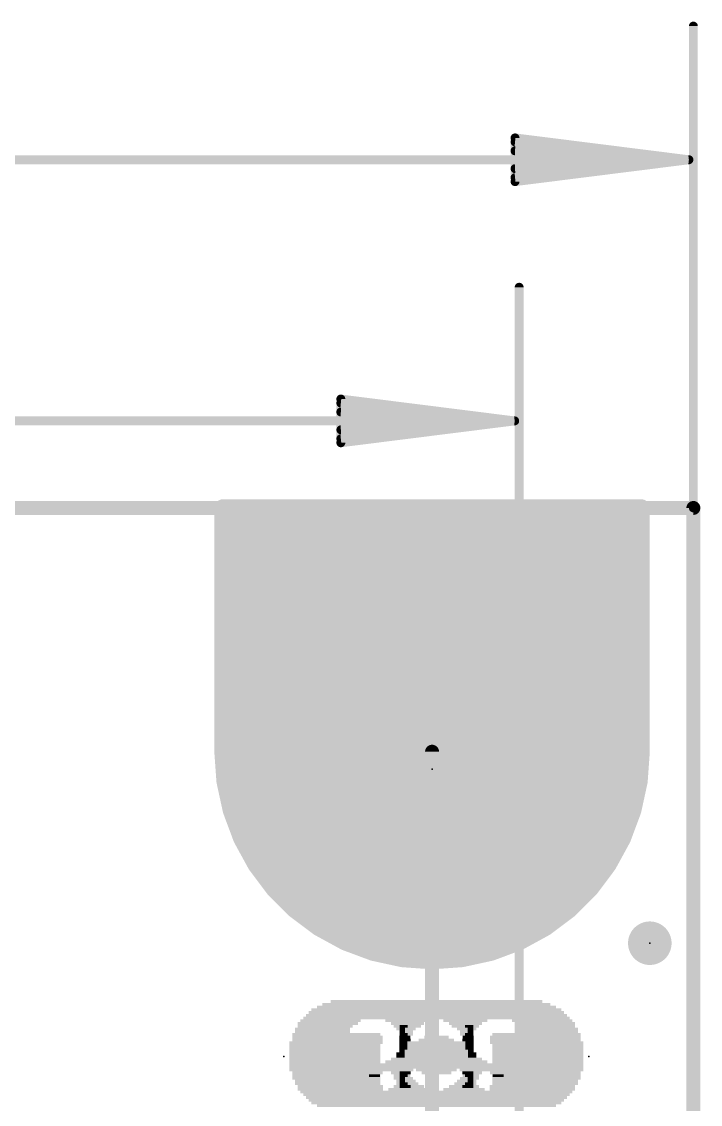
# Model space of a CAD drawing. Extents: x -23 to 93, y -71 to 33.
# Drawn here: x 28.31 to 38.2, y 16.7 to 32.49 of the extents above; entities that cross this region are included whole.
import ezdxf

# ---------------------------------------------------------------- set-up
doc = ezdxf.new("R2010")
doc.units = 0
for name, color, linetype in [('1', 12, 'CONTINUOUS'), ('16', 132, 'CONTINUOUS'), ('17', 110, 'CONTINUOUS'), ('20', 53, 'CONTINUOUS'), ('21', 41, 'CONTINUOUS'), ('22', 40, 'CONTINUOUS'), ('23', 53, 'CONTINUOUS'), ('24', 53, 'CONTINUOUS'), ('47', 253, 'CONTINUOUS')]:
    doc.layers.add(name, color=color, linetype=linetype)

# ---------------------------------------------------------------- blocks, each defined once
blk = doc.blocks.new('PIE')
at = {"const_width": 0.5}
blk.add_lwpolyline([(0, -0.25, 1), (0, 0.25, 1), (0, -0.25)], format="xyb", dxfattribs=at)
blk = doc.blocks.new('ROUNDP')
at = {"const_width": 0.5}
blk.add_lwpolyline([(0, -0.25, 1), (0, 0.25, 1), (0, -0.25)], format="xyb", dxfattribs=at)
blk = doc.blocks.new('RECT')
blk.add_solid([(-0.5, -0.5), (0.5, -0.5), (-0.5, 0.5), (0.5, 0.5)])

msp = doc.modelspace()

# ---------------------------------------------------------------- linework, layer by layer
at = {"layer": '1'}
for points, const_width in [([(38.1, 25.4), (0, 25.4)], 0.2032), ([(37.338, 25.4), (31.242, 25.4)], 0.254), ([(31.242, 25.4), (31.242, 21.844)], 0.254), ([(37.338, 21.844), (37.338, 25.4)], 0.254), ([(38.1, 0), (38.1, 25.4)], 0.2032), ([(31.242, 25.146), (37.338, 25.146)], 0.254), ([(31.242, 24.892), (37.338, 24.892)], 0.254), ([(31.242, 24.638), (37.338, 24.638)], 0.254), ([(31.242, 24.384), (37.338, 24.384)], 0.254), ([(31.242, 24.13), (37.338, 24.13)], 0.254), ([(31.242, 23.876), (37.338, 23.876)], 0.254), ([(31.242, 23.622), (37.338, 23.622)], 0.254), ([(31.242, 23.368), (37.338, 23.368)], 0.254), ([(31.242, 23.114), (37.338, 23.114)], 0.254), ([(31.242, 22.86), (37.338, 22.86)], 0.254), ([(31.242, 22.606), (37.338, 22.606)], 0.254), ([(31.242, 22.352), (37.338, 22.352)], 0.254), ([(31.242, 22.098), (37.338, 22.098)], 0.254), ([(31.242, 21.844), (31.273, 21.4102)], 0.254), ([(31.242, 21.844), (37.338, 21.844)], 0.254), ([(37.307, 21.4102), (37.338, 21.844)], 0.254), ([(34.29, 21.844), (34.29, 16.51)], 0.2032), ([(31.2602, 21.59), (37.3198, 21.59)], 0.254), ([(31.273, 21.4102), (31.3655, 20.9853)], 0.254), ([(37.2145, 20.9853), (37.307, 21.4102)], 0.254), ([(31.2892, 21.336), (37.2908, 21.336)], 0.254), ([(31.3444, 21.082), (37.2356, 21.082)], 0.254), ([(31.3655, 20.9853), (31.5174, 20.5778)], 0.254), ([(37.0626, 20.5778), (37.2145, 20.9853)], 0.254), ([(31.4241, 20.828), (37.1559, 20.828)], 0.254), ([(31.5174, 20.5778), (31.7259, 20.1961)], 0.254), ([(31.5195, 20.574), (37.0605, 20.574)], 0.254), ([(36.8541, 20.1961), (37.0626, 20.5778)], 0.254), ([(31.6582, 20.32), (36.9218, 20.32)], 0.254), ([(31.7259, 20.1961), (31.9865, 19.848)], 0.254), ([(36.5935, 19.848), (36.8541, 20.1961)], 0.254), ([(31.8233, 20.066), (36.7567, 20.066)], 0.254), ([(31.9865, 19.848), (32.294, 19.5405)], 0.254), ([(32.0225, 19.812), (36.5575, 19.812)], 0.254), ([(36.286, 19.5405), (36.5935, 19.848)], 0.254), ([(32.2765, 19.558), (36.3035, 19.558)], 0.254), ([(32.294, 19.5405), (32.6421, 19.2799)], 0.254), ([(35.9379, 19.2799), (36.286, 19.5405)], 0.254), ([(32.6099, 19.304), (35.9701, 19.304)], 0.254), ([(32.6421, 19.2799), (33.0238, 19.0714)], 0.254), ([(35.5562, 19.0714), (35.9379, 19.2799)], 0.254), ([(33.0238, 19.0714), (33.4313, 18.9195)], 0.254), ([(33.0813, 19.05), (35.4987, 19.05)], 0.254), ([(35.1487, 18.9195), (35.5562, 19.0714)], 0.254), ([(33.4313, 18.9195), (33.8562, 18.827)], 0.254), ([(34.7238, 18.827), (35.1487, 18.9195)], 0.254), ([(33.8562, 18.827), (34.29, 18.796)], 0.254), ([(34.29, 18.796), (34.7238, 18.827)], 0.254)]:
    msp.add_lwpolyline(points, dxfattribs=dict(at, const_width=const_width))
for points, const_width in [([(31.242, 25.4635, 1), (31.242, 25.3365)], 0.127), ([(31.3055, 25.4, 1), (31.1785, 25.4)], 0.127), ([(37.4015, 25.4, 1), (37.2745, 25.4)], 0.127), ([(37.338, 25.3365, 1), (37.338, 25.4635)], 0.127), ([(38.1508, 25.4, 1), (38.0492, 25.4)], 0.1016), ([(38.1, 25.3492, 1), (38.1, 25.4508)], 0.1016), ([(31.242, 25.2095, 1), (31.242, 25.0825)], 0.127), ([(37.338, 25.0825, 1), (37.338, 25.2095)], 0.127), ([(31.242, 24.9555, 1), (31.242, 24.8285)], 0.127), ([(37.338, 24.8285, 1), (37.338, 24.9555)], 0.127), ([(31.242, 24.7015, 1), (31.242, 24.5745)], 0.127), ([(37.338, 24.5745, 1), (37.338, 24.7015)], 0.127), ([(31.242, 24.4475, 1), (31.242, 24.3205)], 0.127), ([(37.338, 24.3205, 1), (37.338, 24.4475)], 0.127), ([(31.242, 24.1935, 1), (31.242, 24.0665)], 0.127), ([(37.338, 24.0665, 1), (37.338, 24.1935)], 0.127), ([(31.242, 23.9395, 1), (31.242, 23.8125)], 0.127), ([(37.338, 23.8125, 1), (37.338, 23.9395)], 0.127), ([(31.242, 23.6855, 1), (31.242, 23.5585)], 0.127), ([(37.338, 23.5585, 1), (37.338, 23.6855)], 0.127), ([(31.242, 23.4315, 1), (31.242, 23.3045)], 0.127), ([(37.338, 23.3045, 1), (37.338, 23.4315)], 0.127), ([(31.242, 23.1775, 1), (31.242, 23.0505)], 0.127), ([(37.338, 23.0505, 1), (37.338, 23.1775)], 0.127), ([(31.242, 22.9235, 1), (31.242, 22.7965)], 0.127), ([(37.338, 22.7965, 1), (37.338, 22.9235)], 0.127), ([(31.242, 22.6695, 1), (31.242, 22.5425)], 0.127), ([(37.338, 22.5425, 1), (37.338, 22.6695)], 0.127), ([(31.242, 22.4155, 1), (31.242, 22.2885)], 0.127), ([(37.338, 22.2885, 1), (37.338, 22.4155)], 0.127), ([(31.242, 22.1615, 1), (31.242, 22.0345)], 0.127), ([(37.338, 22.0345, 1), (37.338, 22.1615)], 0.127), ([(31.3053, 21.8485, 1), (31.1787, 21.8395)], 0.127), ([(31.242, 21.9075, 1), (31.242, 21.7805)], 0.127), ([(37.4013, 21.8395, 1), (37.2747, 21.8485)], 0.127), ([(37.338, 21.7805, 1), (37.338, 21.9075)], 0.127), ([(31.1785, 21.844, 1), (31.3055, 21.844)], 0.127), ([(34.3408, 21.844, 1), (34.2392, 21.844)], 0.1016), ([(37.2745, 21.844, 1), (37.4015, 21.844)], 0.127), ([(31.2602, 21.6535, 1), (31.2602, 21.5265)], 0.127), ([(37.3198, 21.5265, 1), (37.3198, 21.6535)], 0.127), ([(31.3351, 21.4237, 1), (31.211, 21.3967)], 0.127), ([(37.369, 21.3967, 1), (37.2449, 21.4237)], 0.127), ([(31.2097, 21.4057, 1), (31.3364, 21.4148)], 0.127), ([(31.2892, 21.3995, 1), (31.2892, 21.2725)], 0.127), ([(37.2436, 21.4148, 1), (37.3703, 21.4057)], 0.127), ([(37.2908, 21.2725, 1), (37.2908, 21.3995)], 0.127), ([(31.3444, 21.1455, 1), (31.3444, 21.0185)], 0.127), ([(37.2356, 21.0185, 1), (37.2356, 21.1455)], 0.127), ([(31.425, 21.0075, 1), (31.306, 20.9631)], 0.127), ([(31.3034, 20.9718, 1), (31.4275, 20.9988)], 0.127), ([(37.1525, 20.9988, 1), (37.2766, 20.9718)], 0.127), ([(37.274, 20.9631, 1), (37.155, 21.0075)], 0.127), ([(31.4241, 20.8915, 1), (31.4241, 20.7645)], 0.127), ([(37.1559, 20.7645, 1), (37.1559, 20.8915)], 0.127), ([(31.5732, 20.6082, 1), (31.4617, 20.5474)], 0.127), ([(31.5195, 20.6375, 1), (31.5195, 20.5105)], 0.127), ([(37.1183, 20.5474, 1), (37.0068, 20.6082)], 0.127), ([(37.0605, 20.5105, 1), (37.0605, 20.6375)], 0.127), ([(31.4579, 20.5556, 1), (31.5769, 20.6)], 0.127), ([(37.0031, 20.6, 1), (37.1221, 20.5556)], 0.127), ([(31.6582, 20.3835, 1), (31.6582, 20.2565)], 0.127), ([(36.9218, 20.2565, 1), (36.9218, 20.3835)], 0.127), ([(31.7767, 20.2342, 1), (31.675, 20.1581)], 0.127), ([(31.6701, 20.1657, 1), (31.7816, 20.2266)], 0.127), ([(36.7984, 20.2266, 1), (36.9099, 20.1657)], 0.127), ([(36.905, 20.1581, 1), (36.8033, 20.2342)], 0.127), ([(31.8233, 20.1295, 1), (31.8233, 20.0025)], 0.127), ([(36.7567, 20.0025, 1), (36.7567, 20.1295)], 0.127), ([(32.0314, 19.8929, 1), (31.9416, 19.8031)], 0.127), ([(31.9356, 19.8099, 1), (32.0373, 19.886)], 0.127), ([(32.0225, 19.8755, 1), (32.0225, 19.7485)], 0.127), ([(36.5427, 19.886, 1), (36.6444, 19.8099)], 0.127), ([(36.6384, 19.8031, 1), (36.5486, 19.8929)], 0.127), ([(36.5575, 19.7485, 1), (36.5575, 19.8755)], 0.127), ([(32.2765, 19.6215, 1), (32.2765, 19.4945)], 0.127), ([(32.332, 19.5913, 1), (32.2559, 19.4896)], 0.127), ([(32.2491, 19.4956, 1), (32.3389, 19.5854)], 0.127), ([(36.2411, 19.5854, 1), (36.3309, 19.4956)], 0.127), ([(36.3241, 19.4896, 1), (36.248, 19.5913)], 0.127), ([(36.3035, 19.4945, 1), (36.3035, 19.6215)], 0.127), ([(32.6099, 19.3675, 1), (32.6099, 19.2405)], 0.127), ([(35.9701, 19.2405, 1), (35.9701, 19.3675)], 0.127), ([(32.6726, 19.3356, 1), (32.6117, 19.2241)], 0.127), ([(32.6041, 19.229, 1), (32.6802, 19.3307)], 0.127), ([(35.8998, 19.3307, 1), (35.9759, 19.229)], 0.127), ([(35.9683, 19.2241, 1), (35.9074, 19.3356)], 0.127), ([(33.046, 19.1309, 1), (33.0016, 19.0119)], 0.127), ([(32.9934, 19.0157, 1), (33.0542, 19.1272)], 0.127), ([(33.0813, 19.1135, 1), (33.0813, 18.9865)], 0.127), ([(35.5258, 19.1272, 1), (35.5866, 19.0157)], 0.127), ([(35.4987, 18.9865, 1), (35.4987, 19.1135)], 0.127), ([(35.5784, 19.0119, 1), (35.534, 19.1309)], 0.127), ([(33.4448, 18.9815, 1), (33.4178, 18.8574)], 0.127), ([(33.4091, 18.86, 1), (33.4535, 18.979)], 0.127), ([(35.1265, 18.979, 1), (35.1709, 18.86)], 0.127), ([(35.1622, 18.8574, 1), (35.1352, 18.9815)], 0.127), ([(33.8608, 18.8904, 1), (33.8517, 18.7637)], 0.127), ([(33.8427, 18.765, 1), (33.8697, 18.8891)], 0.127), ([(34.2855, 18.8593, 1), (34.2945, 18.7327)], 0.127), ([(34.2855, 18.7327, 1), (34.2945, 18.8593)], 0.127), ([(34.7103, 18.8891, 1), (34.7373, 18.765)], 0.127), ([(34.7283, 18.7637, 1), (34.7192, 18.8904)], 0.127)]:
    msp.add_lwpolyline(points, format="xyb", dxfattribs=dict(at, const_width=const_width))
at = {"layer": '16'}
for points, const_width in [([(38.1, 25.4), (0, 25.4)], 0.2032), ([(37.338, 25.4), (31.242, 25.4)], 0.254), ([(31.242, 25.4), (31.242, 21.844)], 0.254), ([(37.338, 21.844), (37.338, 25.4)], 0.254), ([(38.1, 0), (38.1, 25.4)], 0.2032), ([(31.242, 25.146), (37.338, 25.146)], 0.254), ([(31.242, 24.892), (37.338, 24.892)], 0.254), ([(31.242, 24.638), (37.338, 24.638)], 0.254), ([(31.242, 24.384), (37.338, 24.384)], 0.254), ([(31.242, 24.13), (37.338, 24.13)], 0.254), ([(31.242, 23.876), (37.338, 23.876)], 0.254), ([(31.242, 23.622), (37.338, 23.622)], 0.254), ([(31.242, 23.368), (37.338, 23.368)], 0.254), ([(31.242, 23.114), (37.338, 23.114)], 0.254), ([(31.242, 22.86), (37.338, 22.86)], 0.254), ([(31.242, 22.606), (37.338, 22.606)], 0.254), ([(31.242, 22.352), (37.338, 22.352)], 0.254), ([(31.242, 22.098), (37.338, 22.098)], 0.254), ([(31.242, 21.844), (31.273, 21.4102)], 0.254), ([(31.242, 21.844), (37.338, 21.844)], 0.254), ([(37.307, 21.4102), (37.338, 21.844)], 0.254), ([(31.2602, 21.59), (37.3198, 21.59)], 0.254), ([(31.273, 21.4102), (31.3655, 20.9853)], 0.254), ([(37.2145, 20.9853), (37.307, 21.4102)], 0.254), ([(31.2892, 21.336), (37.2908, 21.336)], 0.254), ([(31.3444, 21.082), (37.2356, 21.082)], 0.254), ([(31.3655, 20.9853), (31.5174, 20.5778)], 0.254), ([(37.0626, 20.5778), (37.2145, 20.9853)], 0.254), ([(31.4241, 20.828), (37.1559, 20.828)], 0.254), ([(31.5174, 20.5778), (31.7259, 20.1961)], 0.254), ([(31.5195, 20.574), (37.0605, 20.574)], 0.254), ([(36.8541, 20.1961), (37.0626, 20.5778)], 0.254), ([(31.6582, 20.32), (36.9218, 20.32)], 0.254), ([(31.7259, 20.1961), (31.9865, 19.848)], 0.254), ([(36.5935, 19.848), (36.8541, 20.1961)], 0.254), ([(31.8233, 20.066), (36.7567, 20.066)], 0.254), ([(31.9865, 19.848), (32.294, 19.5405)], 0.254), ([(32.0225, 19.812), (36.5575, 19.812)], 0.254), ([(36.286, 19.5405), (36.5935, 19.848)], 0.254), ([(32.2765, 19.558), (36.3035, 19.558)], 0.254), ([(32.294, 19.5405), (32.6421, 19.2799)], 0.254), ([(35.9379, 19.2799), (36.286, 19.5405)], 0.254), ([(32.6099, 19.304), (35.9701, 19.304)], 0.254), ([(32.6421, 19.2799), (33.0238, 19.0714)], 0.254), ([(35.5562, 19.0714), (35.9379, 19.2799)], 0.254), ([(33.0238, 19.0714), (33.4313, 18.9195)], 0.254), ([(33.0813, 19.05), (35.4987, 19.05)], 0.254), ([(35.1487, 18.9195), (35.5562, 19.0714)], 0.254), ([(33.4313, 18.9195), (33.8562, 18.827)], 0.254), ([(34.7238, 18.827), (35.1487, 18.9195)], 0.254), ([(33.8562, 18.827), (34.29, 18.796)], 0.254), ([(34.29, 18.796), (34.7238, 18.827)], 0.254)]:
    msp.add_lwpolyline(points, dxfattribs=dict(at, const_width=const_width))
for points, const_width in [([(31.242, 25.4635, 1), (31.242, 25.3365)], 0.127), ([(31.3055, 25.4, 1), (31.1785, 25.4)], 0.127), ([(37.4015, 25.4, 1), (37.2745, 25.4)], 0.127), ([(37.338, 25.3365, 1), (37.338, 25.4635)], 0.127), ([(38.1508, 25.4, 1), (38.0492, 25.4)], 0.1016), ([(38.1, 25.3492, 1), (38.1, 25.4508)], 0.1016), ([(31.242, 25.2095, 1), (31.242, 25.0825)], 0.127), ([(37.338, 25.0825, 1), (37.338, 25.2095)], 0.127), ([(31.242, 24.9555, 1), (31.242, 24.8285)], 0.127), ([(37.338, 24.8285, 1), (37.338, 24.9555)], 0.127), ([(31.242, 24.7015, 1), (31.242, 24.5745)], 0.127), ([(37.338, 24.5745, 1), (37.338, 24.7015)], 0.127), ([(31.242, 24.4475, 1), (31.242, 24.3205)], 0.127), ([(37.338, 24.3205, 1), (37.338, 24.4475)], 0.127), ([(31.242, 24.1935, 1), (31.242, 24.0665)], 0.127), ([(37.338, 24.0665, 1), (37.338, 24.1935)], 0.127), ([(31.242, 23.9395, 1), (31.242, 23.8125)], 0.127), ([(37.338, 23.8125, 1), (37.338, 23.9395)], 0.127), ([(31.242, 23.6855, 1), (31.242, 23.5585)], 0.127), ([(37.338, 23.5585, 1), (37.338, 23.6855)], 0.127), ([(31.242, 23.4315, 1), (31.242, 23.3045)], 0.127), ([(37.338, 23.3045, 1), (37.338, 23.4315)], 0.127), ([(31.242, 23.1775, 1), (31.242, 23.0505)], 0.127), ([(37.338, 23.0505, 1), (37.338, 23.1775)], 0.127), ([(31.242, 22.9235, 1), (31.242, 22.7965)], 0.127), ([(37.338, 22.7965, 1), (37.338, 22.9235)], 0.127), ([(31.242, 22.6695, 1), (31.242, 22.5425)], 0.127), ([(37.338, 22.5425, 1), (37.338, 22.6695)], 0.127), ([(31.242, 22.4155, 1), (31.242, 22.2885)], 0.127), ([(37.338, 22.2885, 1), (37.338, 22.4155)], 0.127), ([(31.242, 22.1615, 1), (31.242, 22.0345)], 0.127), ([(37.338, 22.0345, 1), (37.338, 22.1615)], 0.127), ([(31.3053, 21.8485, 1), (31.1787, 21.8395)], 0.127), ([(31.242, 21.9075, 1), (31.242, 21.7805)], 0.127), ([(37.4013, 21.8395, 1), (37.2747, 21.8485)], 0.127), ([(37.338, 21.7805, 1), (37.338, 21.9075)], 0.127), ([(31.1785, 21.844, 1), (31.3055, 21.844)], 0.127), ([(37.2745, 21.844, 1), (37.4015, 21.844)], 0.127), ([(31.2602, 21.6535, 1), (31.2602, 21.5265)], 0.127), ([(37.3198, 21.5265, 1), (37.3198, 21.6535)], 0.127), ([(31.3351, 21.4237, 1), (31.211, 21.3967)], 0.127), ([(37.369, 21.3967, 1), (37.2449, 21.4237)], 0.127), ([(31.2097, 21.4057, 1), (31.3364, 21.4148)], 0.127), ([(31.2892, 21.3995, 1), (31.2892, 21.2725)], 0.127), ([(37.2436, 21.4148, 1), (37.3703, 21.4057)], 0.127), ([(37.2908, 21.2725, 1), (37.2908, 21.3995)], 0.127), ([(31.3444, 21.1455, 1), (31.3444, 21.0185)], 0.127), ([(37.2356, 21.0185, 1), (37.2356, 21.1455)], 0.127), ([(31.425, 21.0075, 1), (31.306, 20.9631)], 0.127), ([(31.3034, 20.9718, 1), (31.4275, 20.9988)], 0.127), ([(37.1525, 20.9988, 1), (37.2766, 20.9718)], 0.127), ([(37.274, 20.9631, 1), (37.155, 21.0075)], 0.127), ([(31.4241, 20.8915, 1), (31.4241, 20.7645)], 0.127), ([(37.1559, 20.7645, 1), (37.1559, 20.8915)], 0.127), ([(31.5732, 20.6082, 1), (31.4617, 20.5474)], 0.127), ([(31.5195, 20.6375, 1), (31.5195, 20.5105)], 0.127), ([(37.1183, 20.5474, 1), (37.0068, 20.6082)], 0.127), ([(37.0605, 20.5105, 1), (37.0605, 20.6375)], 0.127), ([(31.4579, 20.5556, 1), (31.5769, 20.6)], 0.127), ([(37.0031, 20.6, 1), (37.1221, 20.5556)], 0.127), ([(31.6582, 20.3835, 1), (31.6582, 20.2565)], 0.127), ([(36.9218, 20.2565, 1), (36.9218, 20.3835)], 0.127), ([(31.7767, 20.2342, 1), (31.675, 20.1581)], 0.127), ([(31.6701, 20.1657, 1), (31.7816, 20.2266)], 0.127), ([(36.7984, 20.2266, 1), (36.9099, 20.1657)], 0.127), ([(36.905, 20.1581, 1), (36.8033, 20.2342)], 0.127), ([(31.8233, 20.1295, 1), (31.8233, 20.0025)], 0.127), ([(36.7567, 20.0025, 1), (36.7567, 20.1295)], 0.127), ([(32.0314, 19.8929, 1), (31.9416, 19.8031)], 0.127), ([(31.9356, 19.8099, 1), (32.0373, 19.886)], 0.127), ([(32.0225, 19.8755, 1), (32.0225, 19.7485)], 0.127), ([(36.5427, 19.886, 1), (36.6444, 19.8099)], 0.127), ([(36.6384, 19.8031, 1), (36.5486, 19.8929)], 0.127), ([(36.5575, 19.7485, 1), (36.5575, 19.8755)], 0.127), ([(32.2765, 19.6215, 1), (32.2765, 19.4945)], 0.127), ([(32.332, 19.5913, 1), (32.2559, 19.4896)], 0.127), ([(32.2491, 19.4956, 1), (32.3389, 19.5854)], 0.127), ([(36.2411, 19.5854, 1), (36.3309, 19.4956)], 0.127), ([(36.3241, 19.4896, 1), (36.248, 19.5913)], 0.127), ([(36.3035, 19.4945, 1), (36.3035, 19.6215)], 0.127), ([(32.6099, 19.3675, 1), (32.6099, 19.2405)], 0.127), ([(35.9701, 19.2405, 1), (35.9701, 19.3675)], 0.127), ([(32.6726, 19.3356, 1), (32.6117, 19.2241)], 0.127), ([(32.6041, 19.229, 1), (32.6802, 19.3307)], 0.127), ([(35.8998, 19.3307, 1), (35.9759, 19.229)], 0.127), ([(35.9683, 19.2241, 1), (35.9074, 19.3356)], 0.127), ([(33.046, 19.1309, 1), (33.0016, 19.0119)], 0.127), ([(32.9934, 19.0157, 1), (33.0542, 19.1272)], 0.127), ([(33.0813, 19.1135, 1), (33.0813, 18.9865)], 0.127), ([(35.5258, 19.1272, 1), (35.5866, 19.0157)], 0.127), ([(35.4987, 18.9865, 1), (35.4987, 19.1135)], 0.127), ([(35.5784, 19.0119, 1), (35.534, 19.1309)], 0.127), ([(33.4448, 18.9815, 1), (33.4178, 18.8574)], 0.127), ([(33.4091, 18.86, 1), (33.4535, 18.979)], 0.127), ([(35.1265, 18.979, 1), (35.1709, 18.86)], 0.127), ([(35.1622, 18.8574, 1), (35.1352, 18.9815)], 0.127), ([(33.8608, 18.8904, 1), (33.8517, 18.7637)], 0.127), ([(33.8427, 18.765, 1), (33.8697, 18.8891)], 0.127), ([(34.2855, 18.8593, 1), (34.2945, 18.7327)], 0.127), ([(34.2855, 18.7327, 1), (34.2945, 18.8593)], 0.127), ([(34.7103, 18.8891, 1), (34.7373, 18.765)], 0.127), ([(34.7283, 18.7637, 1), (34.7192, 18.8904)], 0.127)]:
    msp.add_lwpolyline(points, format="xyb", dxfattribs=dict(at, const_width=const_width))
at = {"layer": '20', "const_width": 0.2032}
for points in [[(0, 25.4), (38.1, 25.4)], [(38.1, 25.4), (38.1, 0)]]:
    msp.add_lwpolyline(points, dxfattribs=at)
at = {"layer": '20', "const_width": 0.1016}
for points in [[(38.1508, 25.4, 1), (38.0492, 25.4)], [(38.1, 25.3492, 1), (38.1, 25.4508)]]:
    msp.add_lwpolyline(points, format="xyb", dxfattribs=at)
at = {"layer": '23'}
for p in [(34.29, 21.59), (37.465, 19.05), (36.576, 17.399)]:
    msp.add_point(p, dxfattribs=at)
at = {"layer": '24'}
for p in [(37.465, 19.05), (32.131, 17.399)]:
    msp.add_point(p, dxfattribs=at)
at = {"layer": '47', "const_width": 0.13}
for points in [[(38.1, 25.4), (38.1, 32.43)], [(38.035, 30.48), (35.5, 30.7992)], [(35.5, 30.7992), (35.5, 30.1608)], [(38.035, 30.48), (35.5, 30.74)], [(38.035, 30.48), (35.5, 30.61)], [(38.035, 30.48), (0.065, 30.48)], [(35.5, 30.1608), (38.035, 30.48)], [(35.5, 30.35), (38.035, 30.48)], [(35.5, 30.22), (38.035, 30.48)], [(35.56, 12.7), (35.56, 28.62)], [(35.495, 26.67), (32.96, 26.9892)], [(32.96, 26.9892), (32.96, 26.3508)], [(35.495, 26.67), (32.96, 26.93)], [(35.495, 26.67), (32.96, 26.8)], [(2.605, 26.67), (35.495, 26.67)], [(32.96, 26.3508), (35.495, 26.67)], [(32.96, 26.54), (35.495, 26.67)], [(32.96, 26.41), (35.495, 26.67)]]:
    msp.add_lwpolyline(points, dxfattribs=at)
at = {"layer": '47', "const_width": 0.065}
for points in [[(38.1325, 32.43, 1), (38.0675, 32.43)], [(35.5041, 30.8315, 1), (35.4959, 30.767)], [(35.5325, 30.7992, 1), (35.4675, 30.7992)], [(35.5033, 30.7723, 1), (35.4967, 30.7077)], [(35.5017, 30.6425, 1), (35.4983, 30.5775)], [(38.0391, 30.4478, 1), (38.0309, 30.5122)], [(38.0309, 30.4478, 1), (38.0391, 30.5122)], [(38.0383, 30.4477, 1), (38.0317, 30.5123)], [(38.0317, 30.4477, 1), (38.0383, 30.5123)], [(38.0333, 30.4475, 1), (38.0367, 30.5125)], [(38.0367, 30.4475, 1), (38.0333, 30.5125)], [(38.035, 30.4475, 1), (38.035, 30.5125)], [(35.4983, 30.3825, 1), (35.5017, 30.3175)], [(35.4967, 30.2523, 1), (35.5033, 30.1877)], [(35.4959, 30.193, 1), (35.5041, 30.1285)], [(35.4675, 30.1608, 1), (35.5325, 30.1608)], [(35.5925, 28.62, 1), (35.5275, 28.62)], [(32.9641, 27.0215, 1), (32.9559, 26.957)], [(32.9925, 26.9892, 1), (32.9275, 26.9892)], [(32.9633, 26.9623, 1), (32.9567, 26.8977)], [(32.9617, 26.8325, 1), (32.9583, 26.7675)], [(35.4991, 26.6378, 1), (35.4909, 26.7022)], [(35.4909, 26.6378, 1), (35.4991, 26.7022)], [(35.4983, 26.6377, 1), (35.4917, 26.7023)], [(35.4917, 26.6377, 1), (35.4983, 26.7023)], [(35.4933, 26.6375, 1), (35.4967, 26.7025)], [(35.4967, 26.6375, 1), (35.4933, 26.7025)], [(35.495, 26.6375, 1), (35.495, 26.7025)], [(32.9583, 26.5725, 1), (32.9617, 26.5075)], [(32.9567, 26.4423, 1), (32.9633, 26.3777)], [(32.9559, 26.383, 1), (32.9641, 26.3185)], [(32.9275, 26.3508, 1), (32.9925, 26.3508)], [(38.0675, 25.4, 1), (38.1325, 25.4)]]:
    msp.add_lwpolyline(points, format="xyb", dxfattribs=at)

# ---------------------------------------------------------------- block references
at = {"layer": '1', "xscale": 0.635, "yscale": 0.635}
msp.add_blockref('PIE', (37.465, 19.05), dxfattribs=at)
at = {"layer": '16', "xscale": 0.635, "yscale": 0.635}
msp.add_blockref('PIE', (37.465, 19.05), dxfattribs=at)
at = {"layer": '17', "xscale": 5.08, "yscale": 5.08, "rotation": 180}
msp.add_blockref('ROUNDP', (34.29, 21.844), dxfattribs=at)
msp.add_blockref('ROUNDP', (34.29, 21.844), dxfattribs=at)
at = {"layer": '21', "yscale": 0.04, "rotation": 180}
for p, xscale in [((34.356, 18.159), 3.32), ((34.356, 18.199), 3.08), ((34.356, 17.999), 3.8), ((34.356, 18.039), 3.72), ((34.356, 18.079), 3.64), ((34.356, 18.119), 3.48), ((32.696, 17.879), 0.72), ((32.696, 17.839), 0.72), ((32.736, 17.919), 0.72), ((34.356, 17.959), 3.88), ((33.936, 17.919), 0.32), ((33.896, 17.879), 0.24), ((33.876, 17.839), 0.12), ((34.776, 17.919), 0.64), ((34.776, 17.879), 0.48), ((34.776, 17.839), 0.4), ((35.896, 17.919), 0.88), ((35.936, 17.879), 0.88), ((35.976, 17.839), 0.8), ((32.896, 17.719), 1.28), ((32.896, 17.679), 1.28), ((32.676, 17.799), 0.76), ((32.676, 17.759), 0.76), ((33.856, 17.799), 0.08), ((33.856, 17.759), 0.08), ((33.876, 17.719), 0.12), ((33.876, 17.679), 0.12), ((34.276, 17.679), 0.2), ((34.796, 17.799), 0.28), ((34.796, 17.759), 0.2), ((34.796, 17.719), 0.2), ((34.816, 17.679), 0.16), ((35.256, 17.679), 0.24), ((36.016, 17.799), 0.8), ((36.016, 17.759), 0.8), ((36.036, 17.679), 0.84), ((36.056, 17.719), 0.8), ((32.876, 17.599), 1.32), ((32.876, 17.559), 1.32), ((32.876, 17.519), 1.32), ((32.896, 17.639), 1.28), ((33.896, 17.639), 0.16), ((34.156, 17.599), 0.68), ((34.176, 17.559), 0.72), ((34.176, 17.519), 0.72), ((34.276, 17.639), 0.36), ((34.816, 17.639), 0.16), ((34.836, 17.599), 0.12), ((34.836, 17.559), 0.12), ((34.836, 17.519), 0.12), ((35.276, 17.639), 0.28), ((35.296, 17.599), 0.32), ((35.836, 17.559), 1.32), ((35.876, 17.519), 1.24), ((36.036, 17.599), 0.92), ((36.036, 17.639), 0.84), ((32.876, 17.479), 1.32), ((32.876, 17.439), 1.32), ((32.876, 17.399), 1.32), ((32.876, 17.359), 1.32), ((34.176, 17.479), 0.72), ((34.176, 17.439), 0.72), ((34.176, 17.399), 0.72), ((34.176, 17.359), 0.72), ((34.856, 17.479), 0.08), ((34.876, 17.439), 0.12), ((34.876, 17.399), 0.12), ((34.916, 17.359), 0.2), ((35.956, 17.479), 1.08), ((36.016, 17.399), 0.96), ((36.036, 17.359), 0.92), ((32.876, 17.319), 1.32), ((32.876, 17.279), 1.32), ((32.876, 17.239), 1.32), ((32.876, 17.199), 1.32), ((34.176, 17.319), 0.72), ((34.176, 17.279), 0.72), ((34.156, 17.239), 0.68), ((33.916, 17.199), 0.2), ((34.256, 17.199), 0.4), ((35.016, 17.279), 0.48), ((35.056, 17.239), 0.56), ((35.076, 17.199), 0.6), ((34.956, 17.319), 0.28), ((36.056, 17.319), 0.88), ((36.056, 17.279), 0.88), ((36.056, 17.239), 0.88), ((36.056, 17.199), 0.88), ((32.896, 17.159), 1.28), ((32.896, 17.119), 1.28), ((32.896, 17.079), 1.28), ((33.896, 17.159), 0.16), ((33.876, 17.119), 0.12), ((33.856, 17.079), 0.08), ((34.276, 17.159), 0.28), ((34.836, 17.079), 0.28), ((34.876, 17.159), 0.28), ((34.856, 17.119), 0.24), ((35.256, 17.159), 0.24), ((35.256, 17.119), 0.16), ((36.036, 17.159), 0.84), ((36.036, 17.119), 0.84), ((36.036, 17.079), 0.84), ((32.916, 17.039), 1.24), ((32.916, 16.999), 1.24), ((32.956, 16.959), 1.24), ((32.956, 16.919), 1.24), ((33.916, 16.919), 0.28), ((33.856, 17.039), 0.08), ((33.876, 16.999), 0.12), ((33.896, 16.959), 0.16), ((34.756, 16.919), 0.6), ((34.756, 16.959), 0.44), ((34.776, 16.999), 0.32), ((34.796, 17.039), 0.28), ((35.936, 16.919), 0.88), ((35.956, 16.959), 0.84), ((35.996, 17.039), 0.84), ((35.996, 16.999), 0.84), ((33.276, 16.879), 1.8), ((34.356, 16.839), 3.88), ((34.356, 16.799), 3.8), ((34.356, 16.759), 3.72), ((34.756, 16.879), 0.84), ((35.856, 16.879), 0.96), ((34.356, 16.719), 3.64), ((34.356, 16.679), 3.48)]:
    msp.add_blockref('RECT', p, dxfattribs=dict(at, xscale=xscale))
msp.add_blockref('RECT', (35.996, 17.439), dxfattribs=at)
at = {"layer": '22', "yscale": 0.04}
for p, xscale in [((34.351, 18.159), 3.32), ((34.351, 18.199), 3.08), ((34.351, 17.999), 3.8), ((34.351, 18.039), 3.72), ((34.351, 18.079), 3.64), ((34.351, 18.119), 3.48), ((32.771, 17.879), 0.88), ((32.731, 17.839), 0.8), ((32.811, 17.919), 0.88), ((34.351, 17.959), 3.88), ((33.931, 17.919), 0.64), ((33.931, 17.879), 0.48), ((33.931, 17.839), 0.4), ((34.771, 17.919), 0.32), ((34.811, 17.879), 0.24), ((34.831, 17.839), 0.12), ((35.971, 17.919), 0.72), ((36.011, 17.879), 0.72), ((36.011, 17.839), 0.72), ((32.651, 17.719), 0.8), ((32.671, 17.679), 0.84), ((32.691, 17.799), 0.8), ((32.691, 17.759), 0.8), ((33.451, 17.679), 0.24), ((33.911, 17.799), 0.28), ((33.911, 17.759), 0.2), ((33.911, 17.719), 0.2), ((33.891, 17.679), 0.16), ((34.431, 17.679), 0.2), ((34.831, 17.719), 0.12), ((34.831, 17.679), 0.12), ((34.851, 17.799), 0.08), ((34.851, 17.759), 0.08), ((35.811, 17.719), 1.28), ((35.811, 17.679), 1.28), ((36.031, 17.799), 0.76), ((36.031, 17.759), 0.76), ((32.671, 17.599), 0.92), ((32.871, 17.559), 1.32), ((32.831, 17.519), 1.24), ((32.671, 17.639), 0.84), ((33.411, 17.599), 0.32), ((33.431, 17.639), 0.28), ((33.891, 17.639), 0.16), ((33.871, 17.599), 0.12), ((33.871, 17.559), 0.12), ((33.871, 17.519), 0.12), ((34.531, 17.559), 0.72), ((34.531, 17.519), 0.72), ((34.551, 17.599), 0.68), ((34.431, 17.639), 0.36), ((34.811, 17.639), 0.16), ((35.811, 17.639), 1.28), ((35.831, 17.599), 1.32), ((35.831, 17.559), 1.32), ((35.831, 17.519), 1.32), ((32.751, 17.479), 1.08), ((32.691, 17.399), 0.96), ((32.671, 17.359), 0.92), ((33.791, 17.359), 0.2), ((33.831, 17.439), 0.12), ((33.831, 17.399), 0.12), ((33.851, 17.479), 0.08), ((34.531, 17.479), 0.72), ((34.531, 17.439), 0.72), ((34.531, 17.399), 0.72), ((34.531, 17.359), 0.72), ((35.831, 17.479), 1.32), ((35.831, 17.439), 1.32), ((35.831, 17.399), 1.32), ((35.831, 17.359), 1.32), ((32.651, 17.319), 0.88), ((32.651, 17.279), 0.88), ((32.651, 17.239), 0.88), ((32.651, 17.199), 0.88), ((33.631, 17.199), 0.6), ((33.651, 17.239), 0.56), ((33.691, 17.279), 0.48), ((33.751, 17.319), 0.28), ((34.531, 17.319), 0.72), ((34.531, 17.279), 0.72), ((34.551, 17.239), 0.68), ((34.451, 17.199), 0.4), ((34.791, 17.199), 0.2), ((35.831, 17.319), 1.32), ((35.831, 17.279), 1.32), ((35.831, 17.239), 1.32), ((35.831, 17.199), 1.32), ((32.671, 17.159), 0.84), ((32.671, 17.119), 0.84), ((32.671, 17.079), 0.84), ((33.451, 17.159), 0.24), ((33.451, 17.119), 0.16), ((33.831, 17.159), 0.28), ((33.851, 17.119), 0.24), ((33.871, 17.079), 0.28), ((34.431, 17.159), 0.28), ((34.811, 17.159), 0.16), ((34.831, 17.119), 0.12), ((34.851, 17.079), 0.08), ((35.811, 17.159), 1.28), ((35.811, 17.119), 1.28), ((35.811, 17.079), 1.28), ((32.711, 17.039), 0.84), ((32.711, 16.999), 0.84), ((32.751, 16.959), 0.84), ((32.771, 16.919), 0.88), ((33.951, 16.919), 0.6), ((33.951, 16.959), 0.44), ((33.911, 17.039), 0.28), ((33.931, 16.999), 0.32), ((34.791, 16.919), 0.28), ((34.811, 16.959), 0.16), ((34.831, 16.999), 0.12), ((34.851, 17.039), 0.08), ((35.751, 16.959), 1.24), ((35.751, 16.919), 1.24), ((35.791, 17.039), 1.24), ((35.791, 16.999), 1.24), ((32.851, 16.879), 0.96), ((34.351, 16.839), 3.88), ((34.351, 16.799), 3.8), ((34.351, 16.759), 3.72), ((33.951, 16.879), 0.84), ((35.431, 16.879), 1.8), ((34.351, 16.719), 3.64), ((34.351, 16.679), 3.48)]:
    msp.add_blockref('RECT', p, dxfattribs=dict(at, xscale=xscale))
msp.add_blockref('RECT', (32.711, 17.439), dxfattribs=at)

doc.saveas('drawing.dxf')
